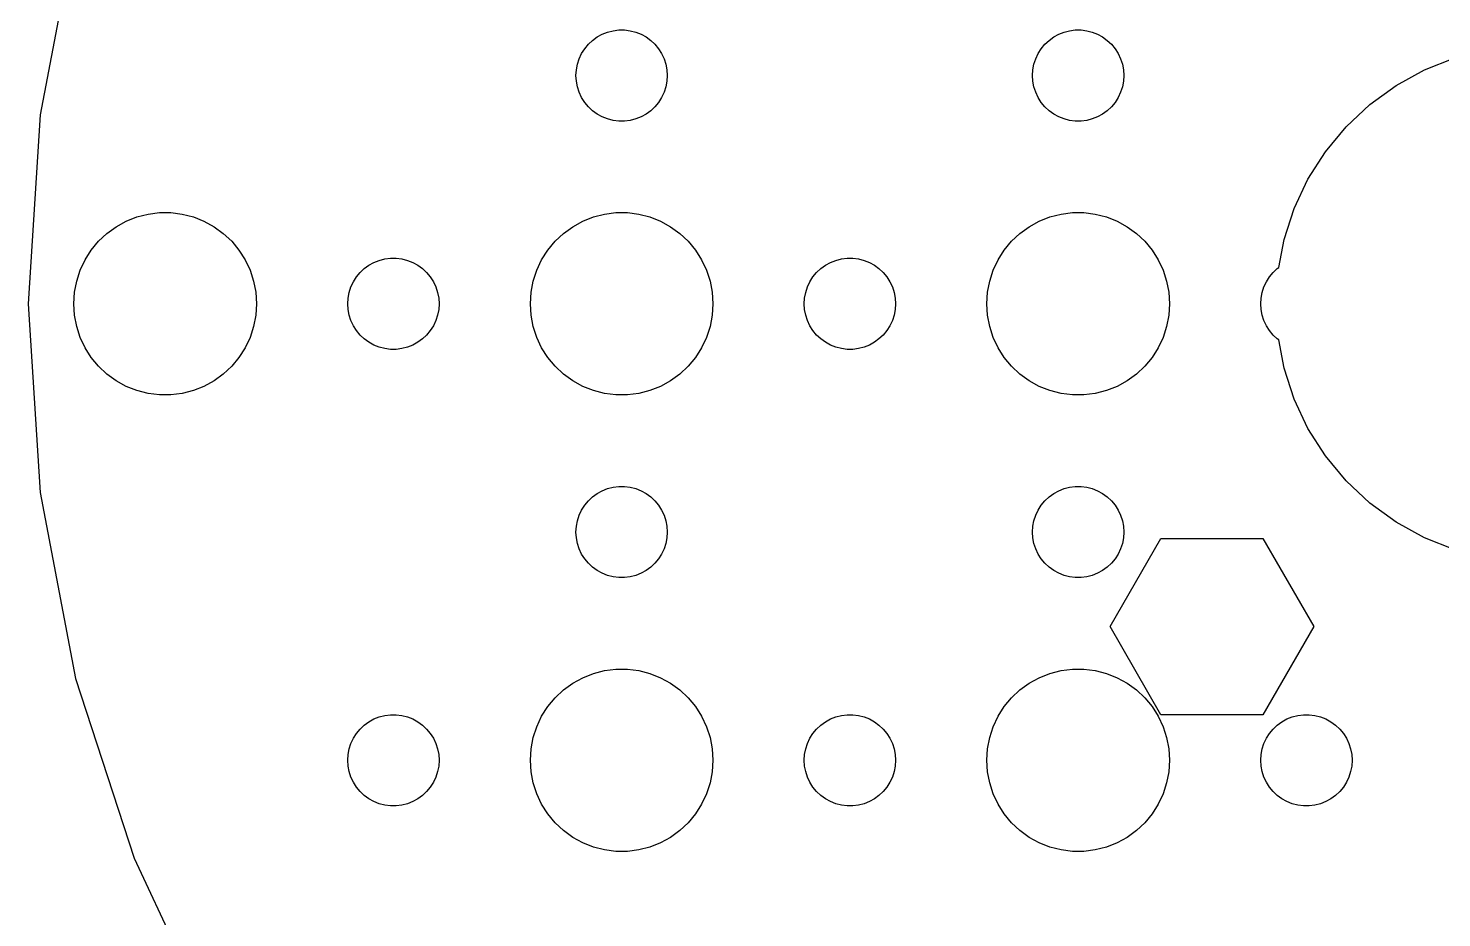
# Model space of a CAD drawing. Header units: metres. Extents: x -52 to 52, y -49 to 489.
# Drawn here: x -49.5 to -3.05, y 89.83 to 119.05 of the extents above; entities that cross this region are included whole.
import ezdxf

# ---------------------------------------------------------------- set-up
doc = ezdxf.new("R2010")
doc.units = ezdxf.units.M

msp = doc.modelspace()

# ---------------------------------------------------------------- linework, layer by layer
for p, q in [((-47.9417, 122.309), (-49.1064, 116.204)), ((-30.6387, 118.857), (-30.4635, 118.927)), ((-30.4635, 118.927), (-30.2811, 118.973)), ((-30.2811, 118.973), (-30.0942, 118.997)), ((-30.0942, 118.997), (-29.9058, 118.997)), ((-29.9058, 118.997), (-29.7189, 118.973)), ((-29.7189, 118.973), (-29.5365, 118.927)), ((-29.5365, 118.927), (-29.3613, 118.857)), ((-15.6387, 118.857), (-15.4635, 118.927)), ((-15.4635, 118.927), (-15.2811, 118.973)), ((-15.2811, 118.973), (-15.0942, 118.997)), ((-15.0942, 118.997), (-14.9058, 118.997)), ((-14.9058, 118.997), (-14.7189, 118.973)), ((-14.7189, 118.973), (-14.5365, 118.927)), ((-14.5365, 118.927), (-14.3613, 118.857)), ((-31.2135, 118.382), (-31.0934, 118.527)), ((-31.0934, 118.527), (-30.9561, 118.656)), ((-30.9561, 118.656), (-30.8037, 118.766)), ((-30.8037, 118.766), (-30.6387, 118.857)), ((-29.3613, 118.857), (-29.1963, 118.766)), ((-29.1963, 118.766), (-29.0439, 118.656)), ((-29.0439, 118.656), (-28.9065, 118.527)), ((-28.9065, 118.527), (-28.7865, 118.382)), ((-16.2135, 118.382), (-16.0934, 118.527)), ((-16.0934, 118.527), (-15.9561, 118.656)), ((-15.9561, 118.656), (-15.8037, 118.766)), ((-15.8037, 118.766), (-15.6387, 118.857)), ((-14.3613, 118.857), (-14.1963, 118.766)), ((-14.1963, 118.766), (-14.0439, 118.656)), ((-14.0439, 118.656), (-13.9065, 118.527)), ((-13.9065, 118.527), (-13.7865, 118.382)), ((-31.4529, 117.873), (-31.3947, 118.052)), ((-31.3947, 118.052), (-31.3145, 118.223)), ((-31.3145, 118.223), (-31.2135, 118.382)), ((-28.7865, 118.382), (-28.6855, 118.223)), ((-28.6855, 118.223), (-28.6053, 118.052)), ((-28.6053, 118.052), (-28.5471, 117.873)), ((-16.4529, 117.873), (-16.3947, 118.052)), ((-16.3947, 118.052), (-16.3145, 118.223)), ((-16.3145, 118.223), (-16.2135, 118.382)), ((-13.7865, 118.382), (-13.6855, 118.223)), ((-13.6855, 118.223), (-13.6053, 118.052)), ((-13.6053, 118.052), (-13.5471, 117.873)), ((-3.61911, 117.691), (-2.62663, 118.084)), ((-31.5, 117.5), (-31.4882, 117.688)), ((-31.4882, 117.688), (-31.4529, 117.873)), ((-28.5471, 117.873), (-28.5118, 117.688)), ((-28.5118, 117.688), (-28.5, 117.5)), ((-16.5, 117.5), (-16.4882, 117.688)), ((-16.4882, 117.688), (-16.4529, 117.873)), ((-13.5471, 117.873), (-13.5118, 117.688)), ((-13.5118, 117.688), (-13.5, 117.5)), ((-4.55452, 117.177), (-3.61911, 117.691)), ((-31.4882, 117.312), (-31.5, 117.5)), ((-31.4529, 117.127), (-31.4882, 117.312)), ((-31.3947, 116.948), (-31.4529, 117.127)), ((-28.5471, 117.127), (-28.6053, 116.948)), ((-28.5118, 117.312), (-28.5471, 117.127)), ((-28.5, 117.5), (-28.5118, 117.312)), ((-16.4882, 117.312), (-16.5, 117.5)), ((-16.4529, 117.127), (-16.4882, 117.312)), ((-16.3947, 116.948), (-16.4529, 117.127)), ((-13.5471, 117.127), (-13.6053, 116.948)), ((-13.5118, 117.312), (-13.5471, 117.127)), ((-13.5, 117.5), (-13.5118, 117.312)), ((-5.41809, 116.549), (-4.55452, 117.177)), ((-31.3145, 116.777), (-31.3947, 116.948)), ((-31.2135, 116.618), (-31.3145, 116.777)), ((-31.0934, 116.473), (-31.2135, 116.618)), ((-28.7865, 116.618), (-28.9065, 116.473)), ((-28.6855, 116.777), (-28.7865, 116.618)), ((-28.6053, 116.948), (-28.6855, 116.777)), ((-16.3145, 116.777), (-16.3947, 116.948)), ((-16.2135, 116.618), (-16.3145, 116.777)), ((-16.0934, 116.473), (-16.2135, 116.618)), ((-13.7865, 116.618), (-13.9065, 116.473)), ((-13.6855, 116.777), (-13.7865, 116.618)), ((-13.6053, 116.948), (-13.6855, 116.777)), ((-49.1064, 116.204), (-49.4967, 110)), ((-30.9561, 116.344), (-31.0934, 116.473)), ((-30.8037, 116.234), (-30.9561, 116.344)), ((-30.6387, 116.143), (-30.8037, 116.234)), ((-30.4635, 116.073), (-30.6387, 116.143)), ((-29.3613, 116.143), (-29.5365, 116.073)), ((-29.1963, 116.234), (-29.3613, 116.143)), ((-29.0439, 116.344), (-29.1963, 116.234)), ((-28.9065, 116.473), (-29.0439, 116.344)), ((-15.9561, 116.344), (-16.0934, 116.473)), ((-15.8037, 116.234), (-15.9561, 116.344)), ((-15.6387, 116.143), (-15.8037, 116.234)), ((-15.4635, 116.073), (-15.6387, 116.143)), ((-14.3613, 116.143), (-14.5365, 116.073)), ((-14.1963, 116.234), (-14.3613, 116.143)), ((-14.0439, 116.344), (-14.1963, 116.234)), ((-13.9065, 116.473), (-14.0439, 116.344)), ((-6.19623, 115.819), (-5.41809, 116.549)), ((-30.2811, 116.027), (-30.4635, 116.073)), ((-30.0942, 116.003), (-30.2811, 116.027)), ((-29.9058, 116.003), (-30.0942, 116.003)), ((-29.7189, 116.027), (-29.9058, 116.003)), ((-29.5365, 116.073), (-29.7189, 116.027)), ((-15.2811, 116.027), (-15.4635, 116.073)), ((-15.0942, 116.003), (-15.2811, 116.027)), ((-14.9058, 116.003), (-15.0942, 116.003)), ((-14.7189, 116.027), (-14.9058, 116.003)), ((-14.5365, 116.073), (-14.7189, 116.027)), ((-6.87663, 114.996), (-6.19623, 115.819)), ((-7.44859, 114.095), (-6.87663, 114.996)), ((-7.90309, 113.129), (-7.44859, 114.095)), ((-45.927, 112.853), (-45.5621, 112.947)), ((-45.5621, 112.947), (-45.1884, 112.994)), ((-45.1884, 112.994), (-44.8116, 112.994)), ((-44.8116, 112.994), (-44.4379, 112.947)), ((-44.4379, 112.947), (-44.0729, 112.853)), ((-30.927, 112.853), (-30.5621, 112.947)), ((-30.5621, 112.947), (-30.1884, 112.994)), ((-30.1884, 112.994), (-29.8116, 112.994)), ((-29.8116, 112.994), (-29.4379, 112.947)), ((-29.4379, 112.947), (-29.0729, 112.853)), ((-15.927, 112.853), (-15.5621, 112.947)), ((-15.5621, 112.947), (-15.1884, 112.994)), ((-15.1884, 112.994), (-14.8116, 112.994)), ((-14.8116, 112.994), (-14.4379, 112.947)), ((-14.4379, 112.947), (-14.0729, 112.853)), ((-8.23296, 112.114), (-7.90309, 113.129)), ((-46.9123, 112.312), (-46.6075, 112.533)), ((-46.6075, 112.533), (-46.2773, 112.714)), ((-46.2773, 112.714), (-45.927, 112.853)), ((-44.0729, 112.853), (-43.7227, 112.714)), ((-43.7227, 112.714), (-43.3925, 112.533)), ((-43.3925, 112.533), (-43.0877, 112.312)), ((-31.9123, 112.312), (-31.6075, 112.533)), ((-31.6075, 112.533), (-31.2773, 112.714)), ((-31.2773, 112.714), (-30.927, 112.853)), ((-29.0729, 112.853), (-28.7227, 112.714)), ((-28.7227, 112.714), (-28.3925, 112.533)), ((-28.3925, 112.533), (-28.0877, 112.312)), ((-16.9123, 112.312), (-16.6075, 112.533)), ((-16.6075, 112.533), (-16.2773, 112.714)), ((-16.2773, 112.714), (-15.927, 112.853)), ((-14.0729, 112.853), (-13.7227, 112.714)), ((-13.7227, 112.714), (-13.3925, 112.533)), ((-13.3925, 112.533), (-13.0877, 112.312)), ((-47.427, 111.763), (-47.1869, 112.054)), ((-47.1869, 112.054), (-46.9123, 112.312)), ((-43.0877, 112.312), (-42.8131, 112.054)), ((-42.8131, 112.054), (-42.5729, 111.763)), ((-32.427, 111.763), (-32.1869, 112.054)), ((-32.1869, 112.054), (-31.9123, 112.312)), ((-28.0877, 112.312), (-27.8131, 112.054)), ((-27.8131, 112.054), (-27.5729, 111.763)), ((-17.427, 111.763), (-17.1869, 112.054)), ((-17.1869, 112.054), (-16.9123, 112.312)), ((-13.0877, 112.312), (-12.8131, 112.054)), ((-12.8131, 112.054), (-12.5729, 111.763)), ((-8.40921, 111.19), (-8.23296, 112.114)), ((-47.6289, 111.445), (-47.427, 111.763)), ((-42.5729, 111.763), (-42.3711, 111.445)), ((-37.9635, 111.427), (-37.7811, 111.473)), ((-37.7811, 111.473), (-37.5942, 111.497)), ((-37.5942, 111.497), (-37.4058, 111.497)), ((-37.4058, 111.497), (-37.2189, 111.473)), ((-37.2189, 111.473), (-37.0365, 111.427)), ((-32.6289, 111.445), (-32.427, 111.763)), ((-27.5729, 111.763), (-27.3711, 111.445)), ((-22.9635, 111.427), (-22.7811, 111.473)), ((-22.7811, 111.473), (-22.5942, 111.497)), ((-22.5942, 111.497), (-22.4058, 111.497)), ((-22.4058, 111.497), (-22.2189, 111.473)), ((-22.2189, 111.473), (-22.0365, 111.427)), ((-17.6289, 111.445), (-17.427, 111.763)), ((-12.5729, 111.763), (-12.3711, 111.445)), ((-47.9057, 110.746), (-47.7893, 111.104)), ((-47.7893, 111.104), (-47.6289, 111.445)), ((-42.3711, 111.445), (-42.2107, 111.104)), ((-42.2107, 111.104), (-42.0942, 110.746)), ((-38.7135, 110.882), (-38.5934, 111.027)), ((-38.5934, 111.027), (-38.4561, 111.156)), ((-38.4561, 111.156), (-38.3037, 111.266)), ((-38.3037, 111.266), (-38.1387, 111.357)), ((-38.1387, 111.357), (-37.9635, 111.427)), ((-37.0365, 111.427), (-36.8613, 111.357)), ((-36.8613, 111.357), (-36.6963, 111.266)), ((-36.6963, 111.266), (-36.5439, 111.156)), ((-36.5439, 111.156), (-36.4065, 111.027)), ((-36.4065, 111.027), (-36.2865, 110.882)), ((-32.9057, 110.746), (-32.7893, 111.104)), ((-32.7893, 111.104), (-32.6289, 111.445)), ((-27.3711, 111.445), (-27.2107, 111.104)), ((-27.2107, 111.104), (-27.0942, 110.746)), ((-23.7135, 110.882), (-23.5934, 111.027)), ((-23.5934, 111.027), (-23.4561, 111.156)), ((-23.4561, 111.156), (-23.3037, 111.266)), ((-23.3037, 111.266), (-23.1387, 111.357)), ((-23.1387, 111.357), (-22.9635, 111.427)), ((-22.0365, 111.427), (-21.8613, 111.357)), ((-21.8613, 111.357), (-21.6963, 111.266)), ((-21.6963, 111.266), (-21.5439, 111.156)), ((-21.5439, 111.156), (-21.4065, 111.027)), ((-21.4065, 111.027), (-21.2865, 110.882)), ((-17.9057, 110.746), (-17.7893, 111.104)), ((-17.7893, 111.104), (-17.6289, 111.445)), ((-12.3711, 111.445), (-12.2107, 111.104)), ((-12.2107, 111.104), (-12.0942, 110.746)), ((-8.71352, 110.882), (-8.59344, 111.027)), ((-8.59344, 111.027), (-8.45613, 111.156)), ((-8.45613, 111.156), (-8.40921, 111.19)), ((-47.9763, 110.376), (-47.9057, 110.746)), ((-42.0942, 110.746), (-42.0237, 110.376)), ((-38.9529, 110.373), (-38.8947, 110.552)), ((-38.8947, 110.552), (-38.8145, 110.723)), ((-38.8145, 110.723), (-38.7135, 110.882)), ((-36.2865, 110.882), (-36.1855, 110.723)), ((-36.1855, 110.723), (-36.1053, 110.552)), ((-36.1053, 110.552), (-36.0471, 110.373)), ((-32.9763, 110.376), (-32.9057, 110.746)), ((-27.0942, 110.746), (-27.0237, 110.376)), ((-23.9529, 110.373), (-23.8947, 110.552)), ((-23.8947, 110.552), (-23.8145, 110.723)), ((-23.8145, 110.723), (-23.7135, 110.882)), ((-21.2865, 110.882), (-21.1855, 110.723)), ((-21.1855, 110.723), (-21.1053, 110.552)), ((-21.1053, 110.552), (-21.0471, 110.373)), ((-17.9763, 110.376), (-17.9057, 110.746)), ((-12.0942, 110.746), (-12.0237, 110.376)), ((-8.95287, 110.373), (-8.89465, 110.552)), ((-8.89465, 110.552), (-8.81445, 110.723)), ((-8.81445, 110.723), (-8.71352, 110.882)), ((-48, 110), (-47.9763, 110.376)), ((-42.0237, 110.376), (-42, 110)), ((-39, 110), (-38.9882, 110.188)), ((-38.9882, 110.188), (-38.9529, 110.373)), ((-36.0471, 110.373), (-36.0118, 110.188)), ((-36.0118, 110.188), (-36, 110)), ((-33, 110), (-32.9763, 110.376)), ((-27.0237, 110.376), (-27, 110)), ((-24, 110), (-23.9882, 110.188)), ((-23.9882, 110.188), (-23.9529, 110.373)), ((-21.0471, 110.373), (-21.0118, 110.188)), ((-21.0118, 110.188), (-21, 110)), ((-18, 110), (-17.9763, 110.376)), ((-12.0237, 110.376), (-12, 110)), ((-9, 110), (-8.98816, 110.188)), ((-8.98816, 110.188), (-8.95287, 110.373)), ((-49.4967, 110), (-49.1064, 103.796)), ((-47.9763, 109.624), (-48, 110)), ((-47.9057, 109.254), (-47.9763, 109.624)), ((-42.0237, 109.624), (-42.0942, 109.254)), ((-42, 110), (-42.0237, 109.624)), ((-38.9882, 109.812), (-39, 110)), ((-38.9529, 109.627), (-38.9882, 109.812)), ((-38.8947, 109.448), (-38.9529, 109.627)), ((-36.0471, 109.627), (-36.1053, 109.448)), ((-36.0118, 109.812), (-36.0471, 109.627)), ((-36, 110), (-36.0118, 109.812)), ((-32.9763, 109.624), (-33, 110)), ((-32.9057, 109.254), (-32.9763, 109.624)), ((-27.0237, 109.624), (-27.0942, 109.254)), ((-27, 110), (-27.0237, 109.624)), ((-23.9882, 109.812), (-24, 110)), ((-23.9529, 109.627), (-23.9882, 109.812)), ((-23.8947, 109.448), (-23.9529, 109.627)), ((-21.0471, 109.627), (-21.1053, 109.448)), ((-21.0118, 109.812), (-21.0471, 109.627)), ((-21, 110), (-21.0118, 109.812)), ((-17.9763, 109.624), (-18, 110)), ((-17.9057, 109.254), (-17.9763, 109.624)), ((-12.0237, 109.624), (-12.0942, 109.254)), ((-12, 110), (-12.0237, 109.624)), ((-8.98816, 109.812), (-9, 110)), ((-8.95287, 109.627), (-8.98816, 109.812)), ((-8.89465, 109.448), (-8.95287, 109.627)), ((-47.7893, 108.896), (-47.9057, 109.254)), ((-42.0942, 109.254), (-42.2107, 108.896)), ((-38.8145, 109.277), (-38.8947, 109.448)), ((-38.7135, 109.118), (-38.8145, 109.277)), ((-36.1855, 109.277), (-36.2865, 109.118)), ((-36.1053, 109.448), (-36.1855, 109.277)), ((-32.7893, 108.896), (-32.9057, 109.254)), ((-27.0942, 109.254), (-27.2107, 108.896)), ((-23.8145, 109.277), (-23.8947, 109.448)), ((-23.7135, 109.118), (-23.8145, 109.277)), ((-21.1855, 109.277), (-21.2865, 109.118)), ((-21.1053, 109.448), (-21.1855, 109.277)), ((-17.7893, 108.896), (-17.9057, 109.254)), ((-12.0942, 109.254), (-12.2107, 108.896)), ((-8.81445, 109.277), (-8.89465, 109.448)), ((-8.71352, 109.118), (-8.81445, 109.277)), ((-47.6289, 108.555), (-47.7893, 108.896)), ((-42.2107, 108.896), (-42.3711, 108.555)), ((-38.5934, 108.973), (-38.7135, 109.118)), ((-38.4561, 108.844), (-38.5934, 108.973)), ((-38.3037, 108.734), (-38.4561, 108.844)), ((-38.1387, 108.643), (-38.3037, 108.734)), ((-36.6963, 108.734), (-36.8613, 108.643)), ((-36.5439, 108.844), (-36.6963, 108.734)), ((-36.4065, 108.973), (-36.5439, 108.844)), ((-36.2865, 109.118), (-36.4065, 108.973)), ((-32.6289, 108.555), (-32.7893, 108.896)), ((-27.2107, 108.896), (-27.3711, 108.555)), ((-23.5934, 108.973), (-23.7135, 109.118)), ((-23.4561, 108.844), (-23.5934, 108.973)), ((-23.3037, 108.734), (-23.4561, 108.844)), ((-23.1387, 108.643), (-23.3037, 108.734)), ((-21.6963, 108.734), (-21.8613, 108.643)), ((-21.5439, 108.844), (-21.6963, 108.734)), ((-21.4065, 108.973), (-21.5439, 108.844)), ((-21.2865, 109.118), (-21.4065, 108.973)), ((-17.6289, 108.555), (-17.7893, 108.896)), ((-12.2107, 108.896), (-12.3711, 108.555)), ((-8.59344, 108.973), (-8.71352, 109.118)), ((-8.45613, 108.844), (-8.59344, 108.973)), ((-8.40921, 108.81), (-8.45613, 108.844)), ((-8.23296, 107.886), (-8.40921, 108.81)), ((-47.427, 108.237), (-47.6289, 108.555)), ((-47.1869, 107.946), (-47.427, 108.237)), ((-42.5729, 108.237), (-42.8131, 107.946)), ((-42.3711, 108.555), (-42.5729, 108.237)), ((-37.9635, 108.573), (-38.1387, 108.643)), ((-37.7811, 108.527), (-37.9635, 108.573)), ((-37.5942, 108.503), (-37.7811, 108.527)), ((-37.4058, 108.503), (-37.5942, 108.503)), ((-37.2189, 108.527), (-37.4058, 108.503)), ((-37.0365, 108.573), (-37.2189, 108.527)), ((-36.8613, 108.643), (-37.0365, 108.573)), ((-32.427, 108.237), (-32.6289, 108.555)), ((-32.1869, 107.946), (-32.427, 108.237)), ((-27.5729, 108.237), (-27.8131, 107.946)), ((-27.3711, 108.555), (-27.5729, 108.237)), ((-22.9635, 108.573), (-23.1387, 108.643)), ((-22.7811, 108.527), (-22.9635, 108.573)), ((-22.5942, 108.503), (-22.7811, 108.527)), ((-22.4058, 108.503), (-22.5942, 108.503)), ((-22.2189, 108.527), (-22.4058, 108.503)), ((-22.0365, 108.573), (-22.2189, 108.527)), ((-21.8613, 108.643), (-22.0365, 108.573)), ((-17.427, 108.237), (-17.6289, 108.555)), ((-17.1869, 107.946), (-17.427, 108.237)), ((-12.5729, 108.237), (-12.8131, 107.946)), ((-12.3711, 108.555), (-12.5729, 108.237)), ((-46.9123, 107.688), (-47.1869, 107.946)), ((-42.8131, 107.946), (-43.0877, 107.688)), ((-31.9123, 107.688), (-32.1869, 107.946)), ((-27.8131, 107.946), (-28.0877, 107.688)), ((-16.9123, 107.688), (-17.1869, 107.946)), ((-12.8131, 107.946), (-13.0877, 107.688)), ((-7.90309, 106.871), (-8.23296, 107.886)), ((-46.6075, 107.467), (-46.9123, 107.688)), ((-46.2773, 107.286), (-46.6075, 107.467)), ((-45.927, 107.147), (-46.2773, 107.286)), ((-43.7227, 107.286), (-44.0729, 107.147)), ((-43.3925, 107.467), (-43.7227, 107.286)), ((-43.0877, 107.688), (-43.3925, 107.467)), ((-31.6075, 107.467), (-31.9123, 107.688)), ((-31.2773, 107.286), (-31.6075, 107.467)), ((-30.927, 107.147), (-31.2773, 107.286)), ((-28.7227, 107.286), (-29.0729, 107.147)), ((-28.3925, 107.467), (-28.7227, 107.286)), ((-28.0877, 107.688), (-28.3925, 107.467)), ((-16.6075, 107.467), (-16.9123, 107.688)), ((-16.2773, 107.286), (-16.6075, 107.467)), ((-15.927, 107.147), (-16.2773, 107.286)), ((-13.7227, 107.286), (-14.0729, 107.147)), ((-13.3925, 107.467), (-13.7227, 107.286)), ((-13.0877, 107.688), (-13.3925, 107.467)), ((-45.5621, 107.053), (-45.927, 107.147)), ((-45.1884, 107.006), (-45.5621, 107.053)), ((-44.8116, 107.006), (-45.1884, 107.006)), ((-44.4379, 107.053), (-44.8116, 107.006)), ((-44.0729, 107.147), (-44.4379, 107.053)), ((-30.5621, 107.053), (-30.927, 107.147)), ((-30.1884, 107.006), (-30.5621, 107.053)), ((-29.8116, 107.006), (-30.1884, 107.006)), ((-29.4379, 107.053), (-29.8116, 107.006)), ((-29.0729, 107.147), (-29.4379, 107.053)), ((-15.5621, 107.053), (-15.927, 107.147)), ((-15.1884, 107.006), (-15.5621, 107.053)), ((-14.8116, 107.006), (-15.1884, 107.006)), ((-14.4379, 107.053), (-14.8116, 107.006)), ((-14.0729, 107.147), (-14.4379, 107.053)), ((-7.44859, 105.905), (-7.90309, 106.871)), ((-6.87663, 105.004), (-7.44859, 105.905)), ((-6.19623, 104.181), (-6.87663, 105.004)), ((-5.41809, 103.451), (-6.19623, 104.181)), ((-49.1064, 103.796), (-47.9417, 97.6907)), ((-31.0934, 103.527), (-30.9561, 103.656)), ((-30.9561, 103.656), (-30.8037, 103.766)), ((-30.8037, 103.766), (-30.6387, 103.857)), ((-30.6387, 103.857), (-30.4635, 103.927)), ((-30.4635, 103.927), (-30.2811, 103.973)), ((-30.2811, 103.973), (-30.0942, 103.997)), ((-30.0942, 103.997), (-29.9058, 103.997)), ((-29.9058, 103.997), (-29.7189, 103.973)), ((-29.7189, 103.973), (-29.5365, 103.927)), ((-29.5365, 103.927), (-29.3613, 103.857)), ((-29.3613, 103.857), (-29.1963, 103.766)), ((-29.1963, 103.766), (-29.0439, 103.656)), ((-29.0439, 103.656), (-28.9065, 103.527)), ((-16.0934, 103.527), (-15.9561, 103.656)), ((-15.9561, 103.656), (-15.8037, 103.766)), ((-15.8037, 103.766), (-15.6387, 103.857)), ((-15.6387, 103.857), (-15.4635, 103.927)), ((-15.4635, 103.927), (-15.2811, 103.973)), ((-15.2811, 103.973), (-15.0942, 103.997)), ((-15.0942, 103.997), (-14.9058, 103.997)), ((-14.9058, 103.997), (-14.7189, 103.973)), ((-14.7189, 103.973), (-14.5365, 103.927)), ((-14.5365, 103.927), (-14.3613, 103.857)), ((-14.3613, 103.857), (-14.1963, 103.766)), ((-14.1963, 103.766), (-14.0439, 103.656)), ((-14.0439, 103.656), (-13.9065, 103.527)), ((-31.3947, 103.052), (-31.3145, 103.223)), ((-31.3145, 103.223), (-31.2135, 103.382)), ((-31.2135, 103.382), (-31.0934, 103.527)), ((-28.9065, 103.527), (-28.7865, 103.382)), ((-28.7865, 103.382), (-28.6855, 103.223)), ((-28.6855, 103.223), (-28.6053, 103.052)), ((-16.3947, 103.052), (-16.3145, 103.223)), ((-16.3145, 103.223), (-16.2135, 103.382)), ((-16.2135, 103.382), (-16.0934, 103.527)), ((-13.9065, 103.527), (-13.7865, 103.382)), ((-13.7865, 103.382), (-13.6855, 103.223)), ((-13.6855, 103.223), (-13.6053, 103.052)), ((-4.55452, 102.823), (-5.41809, 103.451)), ((-31.5, 102.5), (-31.4882, 102.688)), ((-31.4882, 102.688), (-31.4529, 102.873)), ((-31.4529, 102.873), (-31.3947, 103.052)), ((-28.6053, 103.052), (-28.5471, 102.873)), ((-28.5471, 102.873), (-28.5118, 102.688)), ((-28.5118, 102.688), (-28.5, 102.5)), ((-16.5, 102.5), (-16.4882, 102.688)), ((-16.4882, 102.688), (-16.4529, 102.873)), ((-16.4529, 102.873), (-16.3947, 103.052)), ((-13.6053, 103.052), (-13.5471, 102.873)), ((-13.5471, 102.873), (-13.5118, 102.688)), ((-13.5118, 102.688), (-13.5, 102.5)), ((-3.61911, 102.309), (-4.55452, 102.823)), ((-31.4882, 102.312), (-31.5, 102.5)), ((-31.4529, 102.127), (-31.4882, 102.312)), ((-28.5118, 102.312), (-28.5471, 102.127)), ((-28.5, 102.5), (-28.5118, 102.312)), ((-16.4882, 102.312), (-16.5, 102.5)), ((-16.4529, 102.127), (-16.4882, 102.312)), ((-13.9536, 99.393), (-12.2803, 102.291)), ((-13.5118, 102.312), (-13.5471, 102.127)), ((-13.5, 102.5), (-13.5118, 102.312)), ((-12.2803, 102.291), (-8.9337, 102.291)), ((-8.9337, 102.291), (-7.26039, 99.393)), ((-2.62663, 101.916), (-3.61911, 102.309)), ((-31.3947, 101.948), (-31.4529, 102.127)), ((-31.3145, 101.777), (-31.3947, 101.948)), ((-31.2135, 101.618), (-31.3145, 101.777)), ((-28.6855, 101.777), (-28.7865, 101.618)), ((-28.6053, 101.948), (-28.6855, 101.777)), ((-28.5471, 102.127), (-28.6053, 101.948)), ((-16.3947, 101.948), (-16.4529, 102.127)), ((-16.3145, 101.777), (-16.3947, 101.948)), ((-16.2135, 101.618), (-16.3145, 101.777)), ((-13.6855, 101.777), (-13.7865, 101.618)), ((-13.6053, 101.948), (-13.6855, 101.777)), ((-13.5471, 102.127), (-13.6053, 101.948)), ((-31.0934, 101.473), (-31.2135, 101.618)), ((-30.9561, 101.344), (-31.0934, 101.473)), ((-30.8037, 101.234), (-30.9561, 101.344)), ((-29.0439, 101.344), (-29.1963, 101.234)), ((-28.9065, 101.473), (-29.0439, 101.344)), ((-28.7865, 101.618), (-28.9065, 101.473)), ((-16.0934, 101.473), (-16.2135, 101.618)), ((-15.9561, 101.344), (-16.0934, 101.473)), ((-15.8037, 101.234), (-15.9561, 101.344)), ((-14.0439, 101.344), (-14.1963, 101.234)), ((-13.9065, 101.473), (-14.0439, 101.344)), ((-13.7865, 101.618), (-13.9065, 101.473)), ((-30.6387, 101.143), (-30.8037, 101.234)), ((-30.4635, 101.073), (-30.6387, 101.143)), ((-30.2811, 101.027), (-30.4635, 101.073)), ((-30.0942, 101.003), (-30.2811, 101.027)), ((-29.9058, 101.003), (-30.0942, 101.003)), ((-29.7189, 101.027), (-29.9058, 101.003)), ((-29.5365, 101.073), (-29.7189, 101.027)), ((-29.3613, 101.143), (-29.5365, 101.073)), ((-29.1963, 101.234), (-29.3613, 101.143)), ((-15.6387, 101.143), (-15.8037, 101.234)), ((-15.4635, 101.073), (-15.6387, 101.143)), ((-15.2811, 101.027), (-15.4635, 101.073)), ((-15.0942, 101.003), (-15.2811, 101.027)), ((-14.9058, 101.003), (-15.0942, 101.003)), ((-14.7189, 101.027), (-14.9058, 101.003)), ((-14.5365, 101.073), (-14.7189, 101.027)), ((-14.3613, 101.143), (-14.5365, 101.073)), ((-14.1963, 101.234), (-14.3613, 101.143)), ((-12.2803, 96.4948), (-13.9536, 99.393)), ((-7.26039, 99.393), (-8.93369, 96.4948)), ((-47.9417, 97.6907), (-46.0209, 91.7791)), ((-31.9123, 97.3116), (-31.6075, 97.533)), ((-31.6075, 97.533), (-31.2773, 97.7145)), ((-31.2773, 97.7145), (-30.927, 97.8532)), ((-30.927, 97.8532), (-30.5621, 97.9469)), ((-30.5621, 97.9469), (-30.1884, 97.9941)), ((-30.1884, 97.9941), (-29.8116, 97.9941)), ((-29.8116, 97.9941), (-29.4379, 97.9469)), ((-29.4379, 97.9469), (-29.0729, 97.8532)), ((-29.0729, 97.8532), (-28.7227, 97.7145)), ((-28.7227, 97.7145), (-28.3925, 97.533)), ((-28.3925, 97.533), (-28.0877, 97.3116)), ((-16.9123, 97.3116), (-16.6075, 97.533)), ((-16.6075, 97.533), (-16.2773, 97.7145)), ((-16.2773, 97.7145), (-15.927, 97.8532)), ((-15.927, 97.8532), (-15.5621, 97.9469)), ((-15.5621, 97.9469), (-15.1884, 97.9941)), ((-15.1884, 97.9941), (-14.8116, 97.9941)), ((-14.8116, 97.9941), (-14.4379, 97.9469)), ((-14.4379, 97.9469), (-14.0729, 97.8532)), ((-14.0729, 97.8532), (-13.7227, 97.7145)), ((-13.7227, 97.7145), (-13.3925, 97.533)), ((-13.3925, 97.533), (-13.0877, 97.3116)), ((-32.1869, 97.0536), (-31.9123, 97.3116)), ((-28.0877, 97.3116), (-27.8131, 97.0536)), ((-17.1869, 97.0536), (-16.9123, 97.3116)), ((-13.0877, 97.3116), (-12.8131, 97.0536)), ((-32.6289, 96.4453), (-32.427, 96.7634)), ((-32.427, 96.7634), (-32.1869, 97.0536)), ((-27.8131, 97.0536), (-27.5729, 96.7634)), ((-27.5729, 96.7634), (-27.3711, 96.4453)), ((-17.6289, 96.4453), (-17.427, 96.7634)), ((-17.427, 96.7634), (-17.1869, 97.0536)), ((-12.8131, 97.0536), (-12.5729, 96.7634)), ((-12.5729, 96.7634), (-12.3711, 96.4453)), ((-38.5934, 96.0268), (-38.4561, 96.1558)), ((-38.4561, 96.1558), (-38.3037, 96.2665)), ((-38.3037, 96.2665), (-38.1387, 96.3573)), ((-38.1387, 96.3573), (-37.9635, 96.4266)), ((-37.9635, 96.4266), (-37.7811, 96.4734)), ((-37.7811, 96.4734), (-37.5942, 96.4971)), ((-37.5942, 96.4971), (-37.4058, 96.4971)), ((-37.4058, 96.4971), (-37.2189, 96.4734)), ((-37.2189, 96.4734), (-37.0365, 96.4266)), ((-37.0365, 96.4266), (-36.8613, 96.3573)), ((-36.8613, 96.3573), (-36.6963, 96.2665)), ((-36.6963, 96.2665), (-36.5439, 96.1558)), ((-36.5439, 96.1558), (-36.4065, 96.0268)), ((-32.7893, 96.1044), (-32.6289, 96.4453)), ((-27.3711, 96.4453), (-27.2107, 96.1044)), ((-23.5934, 96.0268), (-23.4561, 96.1558)), ((-23.4561, 96.1558), (-23.3037, 96.2665)), ((-23.3037, 96.2665), (-23.1387, 96.3573)), ((-23.1387, 96.3573), (-22.9635, 96.4266)), ((-22.9635, 96.4266), (-22.7811, 96.4734)), ((-22.7811, 96.4734), (-22.5942, 96.4971)), ((-22.5942, 96.4971), (-22.4058, 96.4971)), ((-22.4058, 96.4971), (-22.2189, 96.4734)), ((-22.2189, 96.4734), (-22.0365, 96.4266)), ((-22.0365, 96.4266), (-21.8613, 96.3573)), ((-21.8613, 96.3573), (-21.6963, 96.2665)), ((-21.6963, 96.2665), (-21.5439, 96.1558)), ((-21.5439, 96.1558), (-21.4065, 96.0268)), ((-17.7893, 96.1044), (-17.6289, 96.4453)), ((-12.3711, 96.4453), (-12.2107, 96.1044)), ((-8.93369, 96.4948), (-12.2803, 96.4948)), ((-8.59344, 96.0268), (-8.45613, 96.1558)), ((-8.45613, 96.1558), (-8.30373, 96.2665)), ((-8.30373, 96.2665), (-8.13866, 96.3573)), ((-8.13866, 96.3573), (-7.96352, 96.4266)), ((-7.96352, 96.4266), (-7.78107, 96.4734)), ((-7.78107, 96.4734), (-7.59418, 96.4971)), ((-7.59418, 96.4971), (-7.40581, 96.4971)), ((-7.40581, 96.4971), (-7.21892, 96.4734)), ((-7.21892, 96.4734), (-7.03647, 96.4266)), ((-7.03647, 96.4266), (-6.86133, 96.3573)), ((-6.86133, 96.3573), (-6.69626, 96.2665)), ((-6.69626, 96.2665), (-6.54385, 96.1558)), ((-6.54385, 96.1558), (-6.40654, 96.0268)), ((-38.8947, 95.5522), (-38.8145, 95.7226)), ((-38.8145, 95.7226), (-38.7135, 95.8817)), ((-38.7135, 95.8817), (-38.5934, 96.0268)), ((-36.4065, 96.0268), (-36.2865, 95.8817)), ((-36.2865, 95.8817), (-36.1855, 95.7226)), ((-36.1855, 95.7226), (-36.1053, 95.5522)), ((-32.9763, 95.376), (-32.9057, 95.7461)), ((-32.9057, 95.7461), (-32.7893, 96.1044)), ((-27.2107, 96.1044), (-27.0942, 95.7461)), ((-27.0942, 95.7461), (-27.0237, 95.376)), ((-23.8947, 95.5522), (-23.8145, 95.7226)), ((-23.8145, 95.7226), (-23.7135, 95.8817)), ((-23.7135, 95.8817), (-23.5934, 96.0268)), ((-21.4065, 96.0268), (-21.2865, 95.8817)), ((-21.2865, 95.8817), (-21.1855, 95.7226)), ((-21.1855, 95.7226), (-21.1053, 95.5522)), ((-17.9763, 95.376), (-17.9057, 95.7461)), ((-17.9057, 95.7461), (-17.7893, 96.1044)), ((-12.2107, 96.1044), (-12.0942, 95.7461)), ((-12.0942, 95.7461), (-12.0237, 95.376)), ((-8.89465, 95.5522), (-8.81445, 95.7226)), ((-8.81445, 95.7226), (-8.71352, 95.8817)), ((-8.71352, 95.8817), (-8.59344, 96.0268)), ((-6.40654, 96.0268), (-6.28647, 95.8817)), ((-6.28647, 95.8817), (-6.18553, 95.7226)), ((-6.18553, 95.7226), (-6.10533, 95.5522)), ((-38.9882, 95.188), (-38.9529, 95.373)), ((-38.9529, 95.373), (-38.8947, 95.5522)), ((-36.1053, 95.5522), (-36.0471, 95.373)), ((-36.0471, 95.373), (-36.0118, 95.188)), ((-33, 95), (-32.9763, 95.376)), ((-27.0237, 95.376), (-27, 95)), ((-23.9882, 95.188), (-23.9529, 95.373)), ((-23.9529, 95.373), (-23.8947, 95.5522)), ((-21.1053, 95.5522), (-21.0471, 95.373)), ((-21.0471, 95.373), (-21.0118, 95.188)), ((-18, 95), (-17.9763, 95.376)), ((-12.0237, 95.376), (-12, 95)), ((-8.98816, 95.188), (-8.95287, 95.373)), ((-8.95287, 95.373), (-8.89465, 95.5522)), ((-6.10533, 95.5522), (-6.04712, 95.373)), ((-6.04712, 95.373), (-6.01183, 95.188)), ((-39, 95), (-38.9882, 95.188)), ((-38.9882, 94.812), (-39, 95)), ((-38.9529, 94.627), (-38.9882, 94.812)), ((-36.0118, 94.812), (-36.0471, 94.627)), ((-36.0118, 95.188), (-36, 95)), ((-36, 95), (-36.0118, 94.812)), ((-32.9763, 94.624), (-33, 95)), ((-27, 95), (-27.0237, 94.624)), ((-24, 95), (-23.9882, 95.188)), ((-23.9882, 94.812), (-24, 95)), ((-23.9529, 94.627), (-23.9882, 94.812)), ((-21.0118, 94.812), (-21.0471, 94.627)), ((-21.0118, 95.188), (-21, 95)), ((-21, 95), (-21.0118, 94.812)), ((-17.9763, 94.624), (-18, 95)), ((-12, 95), (-12.0237, 94.624)), ((-9, 95), (-8.98816, 95.188)), ((-8.98816, 94.812), (-9, 95)), ((-8.95287, 94.627), (-8.98816, 94.812)), ((-6.01183, 94.812), (-6.04712, 94.627)), ((-6.01183, 95.188), (-6, 95)), ((-6, 95), (-6.01183, 94.812)), ((-38.8947, 94.4478), (-38.9529, 94.627)), ((-38.8145, 94.2774), (-38.8947, 94.4478)), ((-36.1053, 94.4478), (-36.1855, 94.2774)), ((-36.0471, 94.627), (-36.1053, 94.4478)), ((-32.9057, 94.2539), (-32.9763, 94.624)), ((-27.0237, 94.624), (-27.0942, 94.2539)), ((-23.8947, 94.4478), (-23.9529, 94.627)), ((-23.8145, 94.2774), (-23.8947, 94.4478)), ((-21.1053, 94.4478), (-21.1855, 94.2774)), ((-21.0471, 94.627), (-21.1053, 94.4478)), ((-17.9057, 94.2539), (-17.9763, 94.624)), ((-12.0237, 94.624), (-12.0942, 94.2539)), ((-8.89465, 94.4478), (-8.95287, 94.627)), ((-8.81445, 94.2774), (-8.89465, 94.4478)), ((-6.10533, 94.4478), (-6.18553, 94.2774)), ((-6.04712, 94.627), (-6.10533, 94.4478)), ((-38.7135, 94.1183), (-38.8145, 94.2774)), ((-38.5934, 93.9732), (-38.7135, 94.1183)), ((-38.4561, 93.8442), (-38.5934, 93.9732)), ((-38.3037, 93.7335), (-38.4561, 93.8442)), ((-36.5439, 93.8442), (-36.6963, 93.7335)), ((-36.4065, 93.9732), (-36.5439, 93.8442)), ((-36.2865, 94.1183), (-36.4065, 93.9732)), ((-36.1855, 94.2774), (-36.2865, 94.1183)), ((-32.7893, 93.8956), (-32.9057, 94.2539)), ((-32.6289, 93.5547), (-32.7893, 93.8956)), ((-27.2107, 93.8956), (-27.3711, 93.5547)), ((-27.0942, 94.2539), (-27.2107, 93.8956)), ((-23.7135, 94.1183), (-23.8145, 94.2774)), ((-23.5934, 93.9732), (-23.7135, 94.1183)), ((-23.4561, 93.8442), (-23.5934, 93.9732)), ((-23.3037, 93.7335), (-23.4561, 93.8442)), ((-21.5439, 93.8442), (-21.6963, 93.7335)), ((-21.4065, 93.9732), (-21.5439, 93.8442)), ((-21.2865, 94.1183), (-21.4065, 93.9732)), ((-21.1855, 94.2774), (-21.2865, 94.1183)), ((-17.7893, 93.8956), (-17.9057, 94.2539)), ((-17.6289, 93.5547), (-17.7893, 93.8956)), ((-12.2107, 93.8956), (-12.3711, 93.5547)), ((-12.0942, 94.2539), (-12.2107, 93.8956)), ((-8.71352, 94.1183), (-8.81445, 94.2774)), ((-8.59344, 93.9732), (-8.71352, 94.1183)), ((-8.45613, 93.8442), (-8.59344, 93.9732)), ((-8.30373, 93.7335), (-8.45613, 93.8442)), ((-6.54385, 93.8442), (-6.69626, 93.7335)), ((-6.40654, 93.9732), (-6.54385, 93.8442)), ((-6.28647, 94.1183), (-6.40654, 93.9732)), ((-6.18553, 94.2774), (-6.28647, 94.1183)), ((-38.1387, 93.6428), (-38.3037, 93.7335)), ((-37.9635, 93.5734), (-38.1387, 93.6428)), ((-37.7811, 93.5266), (-37.9635, 93.5734)), ((-37.5942, 93.503), (-37.7811, 93.5266)), ((-37.4058, 93.503), (-37.5942, 93.503)), ((-37.2189, 93.5266), (-37.4058, 93.503)), ((-37.0365, 93.5734), (-37.2189, 93.5266)), ((-36.8613, 93.6428), (-37.0365, 93.5734)), ((-36.6963, 93.7335), (-36.8613, 93.6428)), ((-32.427, 93.2366), (-32.6289, 93.5547)), ((-27.3711, 93.5547), (-27.5729, 93.2366)), ((-23.1387, 93.6428), (-23.3037, 93.7335)), ((-22.9635, 93.5734), (-23.1387, 93.6428)), ((-22.7811, 93.5266), (-22.9635, 93.5734)), ((-22.5942, 93.503), (-22.7811, 93.5266)), ((-22.4058, 93.503), (-22.5942, 93.503)), ((-22.2189, 93.5266), (-22.4058, 93.503)), ((-22.0365, 93.5734), (-22.2189, 93.5266)), ((-21.8613, 93.6428), (-22.0365, 93.5734)), ((-21.6963, 93.7335), (-21.8613, 93.6428)), ((-17.427, 93.2366), (-17.6289, 93.5547)), ((-12.3711, 93.5547), (-12.5729, 93.2366)), ((-8.13866, 93.6428), (-8.30373, 93.7335)), ((-7.96352, 93.5734), (-8.13866, 93.6428)), ((-7.78107, 93.5266), (-7.96352, 93.5734)), ((-7.59418, 93.503), (-7.78107, 93.5266)), ((-7.40581, 93.503), (-7.59418, 93.503)), ((-7.21892, 93.5266), (-7.40581, 93.503)), ((-7.03647, 93.5734), (-7.21892, 93.5266)), ((-6.86133, 93.6428), (-7.03647, 93.5734)), ((-6.69626, 93.7335), (-6.86133, 93.6428)), ((-32.1869, 92.9464), (-32.427, 93.2366)), ((-31.9123, 92.6885), (-32.1869, 92.9464)), ((-27.8131, 92.9464), (-28.0877, 92.6885)), ((-27.5729, 93.2366), (-27.8131, 92.9464)), ((-17.1869, 92.9464), (-17.427, 93.2366)), ((-16.9123, 92.6885), (-17.1869, 92.9464)), ((-12.8131, 92.9464), (-13.0877, 92.6885)), ((-12.5729, 93.2366), (-12.8131, 92.9464)), ((-31.6075, 92.467), (-31.9123, 92.6885)), ((-31.2773, 92.2855), (-31.6075, 92.467)), ((-28.3925, 92.467), (-28.7227, 92.2855)), ((-28.0877, 92.6885), (-28.3925, 92.467)), ((-16.6075, 92.467), (-16.9123, 92.6885)), ((-16.2773, 92.2855), (-16.6075, 92.467)), ((-13.3925, 92.467), (-13.7227, 92.2855)), ((-13.0877, 92.6885), (-13.3925, 92.467)), ((-30.927, 92.1468), (-31.2773, 92.2855)), ((-30.5621, 92.0531), (-30.927, 92.1468)), ((-30.1884, 92.0059), (-30.5621, 92.0531)), ((-29.8116, 92.0059), (-30.1884, 92.0059)), ((-29.4379, 92.0531), (-29.8116, 92.0059)), ((-29.0729, 92.1468), (-29.4379, 92.0531)), ((-28.7227, 92.2855), (-29.0729, 92.1468)), ((-15.927, 92.1468), (-16.2773, 92.2855)), ((-15.5621, 92.0531), (-15.927, 92.1468)), ((-15.1884, 92.0059), (-15.5621, 92.0531)), ((-14.8116, 92.0059), (-15.1884, 92.0059)), ((-14.4379, 92.0531), (-14.8116, 92.0059)), ((-14.0729, 92.1468), (-14.4379, 92.0531)), ((-13.7227, 92.2855), (-14.0729, 92.1468)), ((-46.0209, 91.7791), (-43.3743, 86.1548))]:
    msp.add_line(p, q)

doc.saveas('drawing.dxf')
